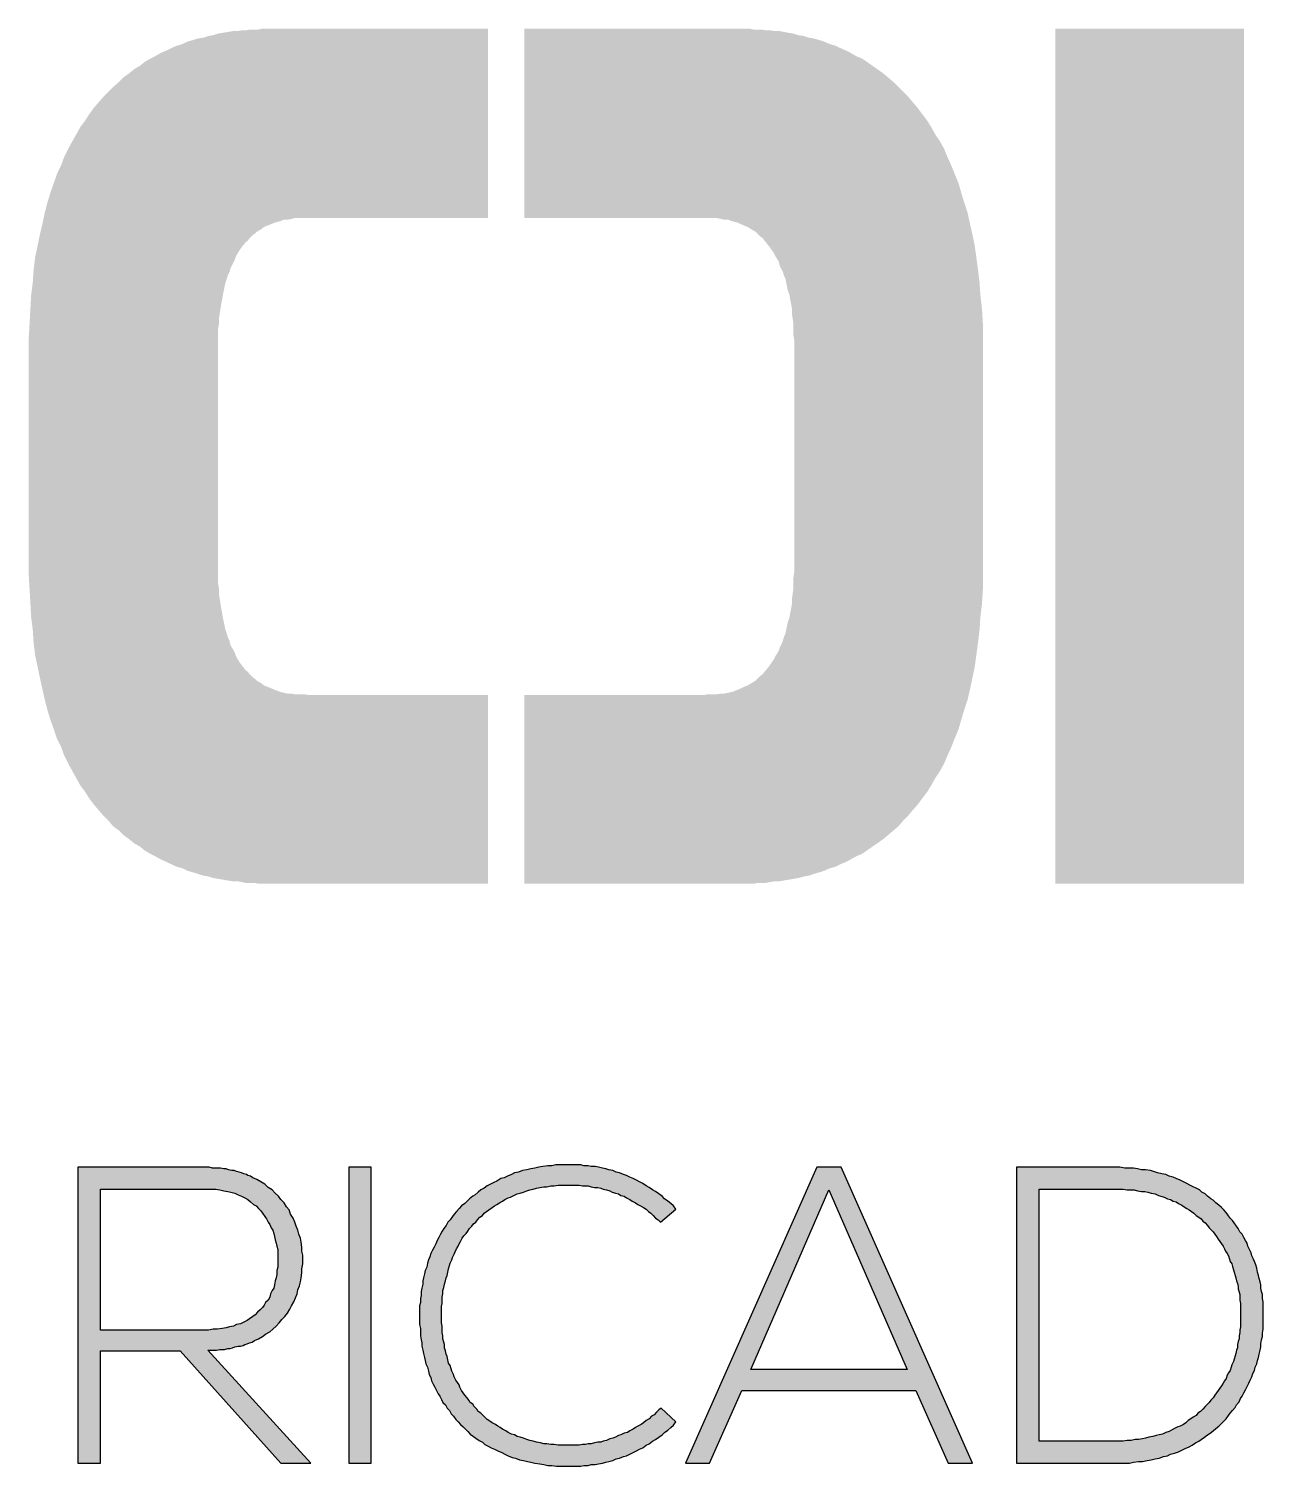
# Model space of a CAD drawing. Header units: centimetres. Extents: x 0 to 6700, y 10 to 1495.
# Drawn here: x 3709.2 to 3761.4, y 201.3 to 262.1 of the extents above; entities that cross this region are included whole.
import ezdxf
from ezdxf.enums import TextEntityAlignment as Align

# ---------------------------------------------------------------- set-up
doc = ezdxf.new("R2010")
doc.units = ezdxf.units.CM
doc.header["$LTSCALE"] = 50
doc.header["$MEASUREMENT"] = 0
doc.layers.add('FORMATO-PRECON', color=2, linetype='Continuous')
doc.styles.add('PRECON-ROMANS', font='romans.shx')

# ---------------------------------------------------------------- blocks, each defined once
blk = doc.blocks.new('CARIMBO')
at = {"linetype": 'Continuous', "true_color": 0x9c0000}
for points in [[(-1281.67, 377.27), (-1281.67, 378.5), (-1281.6, 379.73), (-1281.53, 380.95), (-1281.47, 382.11), (-1281.33, 383.2), (-1281.26, 384.3), (-1281.13, 385.32), (-1280.92, 386.34), (-1280.72, 387.3), (-1280.51, 388.18), (-1280.31, 389.14), (-1280.1, 389.95), (-1279.83, 390.84), (-1279.56, 391.59), (-1279.28, 392.41), (-1278.94, 393.09), (-1278.67, 393.84), (-1278.33, 394.52), (-1277.99, 395.14), (-1277.65, 395.75), (-1277.31, 396.36), (-1276.9, 396.91), (-1276.56, 397.45), (-1276.15, 398), (-1275.74, 398.48), (-1275.33, 398.95), (-1274.92, 399.36), (-1274.51, 399.77), (-1274.03, 400.18), (-1273.63, 400.59), (-1273.15, 400.93), (-1272.74, 401.27), (-1272.26, 401.55), (-1271.85, 401.89), (-1271.37, 402.16), (-1270.97, 402.36), (-1270.49, 402.64), (-1270.01, 402.84), (-1269.6, 403.05), (-1269.13, 403.25), (-1268.65, 403.39), (-1268.24, 403.59), (-1267.76, 403.73), (-1267.35, 403.86), (-1266.88, 403.93), (-1266.47, 404.07), (-1266.06, 404.14), (-1265.65, 404.27), (-1265.24, 404.34), (-1264.83, 404.41), (-1264.42, 404.48), (-1264.01, 404.48), (-1263.67, 404.55), (-1263.33, 404.55), (-1262.92, 404.61), (-1262.58, 404.61), (-1262.24, 404.61), (-1261.97, 404.68), (-1261.63, 404.68), (-1261.35, 404.68), (-1261.08, 404.68), (-1260.81, 404.68), (-1260.6, 404.68), (-1260.33, 404.68), (-1242.81, 404.68), (-1242.81, 388.66), (-1257.74, 388.66), (-1258.01, 388.66), (-1258.28, 388.66), (-1258.56, 388.66), (-1258.83, 388.66), (-1259.17, 388.66), (-1259.44, 388.59), (-1259.78, 388.52), (-1260.12, 388.52), (-1260.4, 388.39), (-1260.74, 388.32), (-1261.08, 388.18), (-1261.42, 388.05), (-1261.76, 387.91), (-1262.03, 387.7), (-1262.38, 387.5), (-1262.51, 387.36), (-1262.72, 387.23), (-1262.85, 387.09), (-1262.99, 386.95), (-1263.13, 386.75), (-1263.33, 386.61), (-1263.47, 386.41), (-1263.6, 386.27), (-1263.74, 386.07), (-1263.88, 385.86), (-1264.01, 385.66), (-1264.15, 385.39), (-1264.22, 385.18), (-1264.35, 384.91), (-1264.49, 384.64), (-1264.62, 384.36), (-1264.69, 384.09), (-1264.83, 383.82), (-1264.9, 383.55), (-1265.03, 383.2), (-1265.1, 382.86), (-1265.17, 382.52), (-1265.24, 382.18), (-1265.31, 381.77), (-1265.38, 381.43), (-1265.44, 381.02), (-1265.51, 380.61), (-1265.58, 380.14), (-1265.58, 379.73), (-1265.65, 379.25), (-1265.65, 378.77), (-1265.65, 378.3), (-1265.65, 377.82), (-1265.65, 377.27), (-1265.65, 359.75), (-1265.65, 359.2), (-1265.65, 358.73), (-1265.65, 358.25), (-1265.65, 357.77), (-1265.58, 357.3), (-1265.58, 356.89), (-1265.51, 356.41), (-1265.44, 356), (-1265.38, 355.59), (-1265.31, 355.25), (-1265.24, 354.84), (-1265.17, 354.5), (-1265.1, 354.16), (-1265.03, 353.82), (-1264.9, 353.48), (-1264.83, 353.2), (-1264.69, 352.93), (-1264.62, 352.59), (-1264.49, 352.32), (-1264.35, 352.11), (-1264.22, 351.84), (-1264.15, 351.64), (-1264.01, 351.36), (-1263.88, 351.16), (-1263.74, 350.95), (-1263.6, 350.75), (-1263.47, 350.61), (-1263.33, 350.41), (-1263.13, 350.27), (-1262.99, 350.07), (-1262.85, 349.93), (-1262.72, 349.8), (-1262.51, 349.66), (-1262.38, 349.52), (-1262.03, 349.32), (-1261.76, 349.11), (-1261.42, 348.98), (-1261.08, 348.84), (-1260.74, 348.7), (-1260.4, 348.57), (-1260.12, 348.5), (-1259.78, 348.43), (-1259.44, 348.43), (-1259.17, 348.36), (-1258.83, 348.36), (-1258.56, 348.36), (-1258.28, 348.36), (-1258.01, 348.3), (-1257.74, 348.3), (-1242.81, 348.3), (-1242.81, 332.34), (-1260.33, 332.34), (-1260.6, 332.34), (-1260.81, 332.34), (-1261.08, 332.34), (-1261.35, 332.34), (-1261.63, 332.34), (-1261.97, 332.34), (-1262.24, 332.34), (-1262.58, 332.41), (-1262.92, 332.41), (-1263.33, 332.41), (-1263.67, 332.48), (-1264.01, 332.55), (-1264.42, 332.55), (-1264.83, 332.61), (-1265.24, 332.68), (-1265.65, 332.75), (-1266.06, 332.82), (-1266.47, 332.95), (-1266.88, 333.02), (-1267.35, 333.16), (-1267.76, 333.3), (-1268.24, 333.43), (-1268.65, 333.64), (-1269.13, 333.77), (-1269.6, 333.98), (-1270.01, 334.18), (-1270.49, 334.39), (-1270.97, 334.66), (-1271.37, 334.86), (-1271.85, 335.14), (-1272.26, 335.48), (-1272.74, 335.75), (-1273.15, 336.09), (-1273.63, 336.43), (-1274.03, 336.84), (-1274.51, 337.18), (-1274.92, 337.66), (-1275.33, 338.07), (-1275.74, 338.55), (-1276.15, 339.02), (-1276.56, 339.57), (-1276.9, 340.11), (-1277.31, 340.66), (-1277.65, 341.27), (-1277.99, 341.89), (-1278.33, 342.5), (-1278.67, 343.18), (-1278.94, 343.93), (-1279.28, 344.61), (-1279.56, 345.43), (-1279.83, 346.18), (-1280.1, 347.07), (-1280.31, 347.89), (-1280.51, 348.77), (-1280.72, 349.73), (-1280.92, 350.68), (-1281.13, 351.7), (-1281.26, 352.73), (-1281.33, 353.82), (-1281.47, 354.91), (-1281.53, 356.07), (-1281.6, 357.23), (-1281.67, 358.45), (-1281.67, 359.75)], [(-1200.94, 377.27), (-1200.94, 378.5), (-1200.94, 379.73), (-1201.01, 380.95), (-1201.15, 382.11), (-1201.22, 383.2), (-1201.35, 384.3), (-1201.49, 385.32), (-1201.63, 386.34), (-1201.83, 387.3), (-1202.03, 388.18), (-1202.24, 389.14), (-1202.51, 389.95), (-1202.78, 390.84), (-1202.99, 391.59), (-1203.33, 392.41), (-1203.6, 393.09), (-1203.94, 393.84), (-1204.22, 394.52), (-1204.56, 395.14), (-1204.97, 395.75), (-1205.31, 396.36), (-1205.65, 396.91), (-1206.06, 397.45), (-1206.47, 398), (-1206.88, 398.48), (-1207.28, 398.95), (-1207.69, 399.36), (-1208.1, 399.77), (-1208.51, 400.18), (-1208.99, 400.59), (-1209.4, 400.93), (-1209.88, 401.27), (-1210.28, 401.55), (-1210.76, 401.89), (-1211.17, 402.16), (-1211.65, 402.36), (-1212.13, 402.64), (-1212.53, 402.84), (-1213.01, 403.05), (-1213.42, 403.25), (-1213.9, 403.39), (-1214.37, 403.59), (-1214.78, 403.73), (-1215.26, 403.86), (-1215.67, 403.93), (-1216.08, 404.07), (-1216.56, 404.14), (-1216.97, 404.27), (-1217.38, 404.34), (-1217.78, 404.41), (-1218.13, 404.48), (-1218.53, 404.48), (-1218.94, 404.55), (-1219.28, 404.55), (-1219.62, 404.61), (-1219.97, 404.61), (-1220.31, 404.61), (-1220.65, 404.68), (-1220.92, 404.68), (-1221.19, 404.68), (-1221.47, 404.68), (-1221.74, 404.68), (-1222.01, 404.68), (-1222.22, 404.68), (-1239.74, 404.68), (-1239.74, 388.66), (-1224.81, 388.66), (-1224.53, 388.66), (-1224.26, 388.66), (-1223.99, 388.66), (-1223.72, 388.66), (-1223.44, 388.66), (-1223.1, 388.59), (-1222.83, 388.52), (-1222.49, 388.52), (-1222.15, 388.39), (-1221.81, 388.32), (-1221.47, 388.18), (-1221.19, 388.05), (-1220.85, 387.91), (-1220.51, 387.7), (-1220.17, 387.5), (-1220.03, 387.36), (-1219.9, 387.23), (-1219.76, 387.09), (-1219.56, 386.95), (-1219.42, 386.75), (-1219.28, 386.61), (-1219.15, 386.41), (-1219.01, 386.27), (-1218.88, 386.07), (-1218.74, 385.86), (-1218.6, 385.66), (-1218.47, 385.39), (-1218.33, 385.18), (-1218.19, 384.91), (-1218.13, 384.64), (-1217.99, 384.36), (-1217.85, 384.09), (-1217.78, 383.82), (-1217.65, 383.55), (-1217.58, 383.2), (-1217.51, 382.86), (-1217.44, 382.52), (-1217.31, 382.18), (-1217.24, 381.77), (-1217.17, 381.43), (-1217.1, 381.02), (-1217.1, 380.61), (-1217.03, 380.14), (-1216.97, 379.73), (-1216.97, 379.25), (-1216.97, 378.77), (-1216.9, 378.3), (-1216.9, 377.82), (-1216.9, 377.27), (-1216.9, 359.75), (-1216.9, 359.2), (-1216.9, 358.73), (-1216.97, 358.25), (-1216.97, 357.77), (-1216.97, 357.3), (-1217.03, 356.89), (-1217.1, 356.41), (-1217.1, 356), (-1217.17, 355.59), (-1217.24, 355.25), (-1217.31, 354.84), (-1217.44, 354.5), (-1217.51, 354.16), (-1217.58, 353.82), (-1217.65, 353.48), (-1217.78, 353.2), (-1217.85, 352.93), (-1217.99, 352.59), (-1218.13, 352.32), (-1218.19, 352.11), (-1218.33, 351.84), (-1218.47, 351.64), (-1218.6, 351.36), (-1218.74, 351.16), (-1218.88, 350.95), (-1219.01, 350.75), (-1219.15, 350.61), (-1219.28, 350.41), (-1219.42, 350.27), (-1219.56, 350.07), (-1219.76, 349.93), (-1219.9, 349.8), (-1220.03, 349.66), (-1220.17, 349.52), (-1220.51, 349.32), (-1220.85, 349.11), (-1221.19, 348.98), (-1221.47, 348.84), (-1221.81, 348.7), (-1222.15, 348.57), (-1222.49, 348.5), (-1222.83, 348.43), (-1223.1, 348.43), (-1223.44, 348.36), (-1223.72, 348.36), (-1223.99, 348.36), (-1224.26, 348.36), (-1224.53, 348.3), (-1224.81, 348.3), (-1239.74, 348.3), (-1239.74, 332.34), (-1222.22, 332.34), (-1222.01, 332.34), (-1221.74, 332.34), (-1221.47, 332.34), (-1221.19, 332.34), (-1220.92, 332.34), (-1220.65, 332.34), (-1220.31, 332.34), (-1219.97, 332.41), (-1219.62, 332.41), (-1219.28, 332.41), (-1218.94, 332.48), (-1218.53, 332.55), (-1218.13, 332.55), (-1217.78, 332.61), (-1217.38, 332.68), (-1216.97, 332.75), (-1216.56, 332.82), (-1216.08, 332.95), (-1215.67, 333.02), (-1215.26, 333.16), (-1214.78, 333.3), (-1214.37, 333.43), (-1213.9, 333.64), (-1213.42, 333.77), (-1213.01, 333.98), (-1212.53, 334.18), (-1212.13, 334.39), (-1211.65, 334.66), (-1211.17, 334.86), (-1210.76, 335.14), (-1210.28, 335.48), (-1209.88, 335.75), (-1209.4, 336.09), (-1208.99, 336.43), (-1208.51, 336.84), (-1208.1, 337.18), (-1207.69, 337.66), (-1207.28, 338.07), (-1206.88, 338.55), (-1206.47, 339.02), (-1206.06, 339.57), (-1205.65, 340.11), (-1205.31, 340.66), (-1204.97, 341.27), (-1204.56, 341.89), (-1204.22, 342.5), (-1203.94, 343.18), (-1203.6, 343.93), (-1203.33, 344.61), (-1202.99, 345.43), (-1202.78, 346.18), (-1202.51, 347.07), (-1202.24, 347.89), (-1202.03, 348.77), (-1201.83, 349.73), (-1201.63, 350.68), (-1201.49, 351.7), (-1201.35, 352.73), (-1201.22, 353.82), (-1201.15, 354.91), (-1201.01, 356.07), (-1200.94, 357.23), (-1200.94, 358.45), (-1200.94, 359.75)], [(-1194.81, 332.34), (-1178.85, 332.34), (-1178.85, 404.68), (-1194.81, 404.68)]]:
    blk.add_hatch(color=14, dxfattribs=at).paths.add_polyline_path(points)
at = {"linetype": 'Continuous', "true_color": 0x575854}
h = blk.add_hatch(color=251, dxfattribs=at)
h.paths.add_polyline_path([(-1261.9, 294.02), (-1261.63, 294.23), (-1261.28, 294.43), (-1261.01, 294.64), (-1260.74, 294.91), (-1260.47, 295.18), (-1260.26, 295.45), (-1259.99, 295.73), (-1259.78, 296), (-1259.58, 296.34), (-1259.44, 296.61), (-1259.24, 296.95), (-1259.1, 297.3), (-1258.97, 297.64), (-1258.9, 297.98), (-1258.76, 298.32), (-1258.69, 298.66), (-1258.63, 299), (-1258.56, 299.41), (-1258.56, 299.75), (-1258.49, 300.16), (-1258.49, 300.5), (-1258.49, 300.91), (-1258.56, 301.25), (-1258.56, 301.59), (-1258.63, 302), (-1258.69, 302.34), (-1258.83, 302.68), (-1258.9, 303.02), (-1259.03, 303.36), (-1259.17, 303.7), (-1259.31, 304.05), (-1259.51, 304.39), (-1259.65, 304.73), (-1259.85, 305), (-1260.06, 305.34), (-1260.33, 305.61), (-1260.53, 305.89), (-1260.81, 306.16), (-1261.08, 306.43), (-1261.42, 306.64), (-1261.69, 306.91), (-1262.03, 307.11), (-1262.38, 307.32), (-1262.72, 307.45), (-1262.92, 307.59), (-1263.13, 307.66), (-1263.26, 307.73), (-1263.47, 307.8), (-1263.67, 307.86), (-1263.88, 307.93), (-1264.28, 308.07), (-1264.49, 308.07), (-1264.76, 308.14), (-1264.97, 308.2), (-1265.17, 308.2), (-1265.44, 308.27), (-1265.65, 308.27), (-1265.92, 308.27), (-1266.13, 308.27), (-1266.4, 308.34), (-1266.6, 308.34), (-1266.94, 308.34), (-1267.28, 308.34), (-1267.63, 308.34), (-1267.97, 308.34), (-1268.31, 308.34), (-1268.65, 308.34), (-1268.99, 308.34), (-1269.33, 308.34), (-1269.67, 308.34), (-1270.01, 308.34), (-1270.35, 308.34), (-1270.69, 308.34), (-1271.03, 308.34), (-1271.37, 308.34), (-1271.72, 308.34), (-1272.06, 308.34), (-1272.4, 308.34), (-1272.74, 308.34), (-1273.08, 308.34), (-1273.42, 308.34), (-1273.76, 308.34), (-1274.1, 308.34), (-1274.44, 308.34), (-1274.78, 308.34), (-1275.13, 308.34), (-1275.47, 308.34), (-1275.81, 308.34), (-1276.15, 308.34), (-1276.49, 308.34), (-1276.83, 308.34), (-1277.17, 308.34), (-1277.51, 308.34), (-1277.51, 283.32), (-1275.6, 283.32), (-1275.6, 292.8), (-1268.85, 292.8), (-1260.33, 283.32), (-1257.81, 283.32), (-1266.53, 292.86), (-1266.26, 292.86), (-1265.78, 292.86), (-1265.51, 292.93), (-1265.1, 292.93), (-1264.83, 293), (-1264.62, 293), (-1264.42, 293.07), (-1264.01, 293.2), (-1263.74, 293.2), (-1263.53, 293.27), (-1263.4, 293.34), (-1263.19, 293.41), (-1262.78, 293.55), (-1262.58, 293.68), (-1262.24, 293.82)])
h.paths.add_polyline_path([(-1275.6, 294.57), (-1275.6, 306.5), (-1266.6, 306.5), (-1266.26, 306.5), (-1265.85, 306.5), (-1265.51, 306.43), (-1265.17, 306.36), (-1264.83, 306.3), (-1264.56, 306.23), (-1264.22, 306.16), (-1263.94, 306.02), (-1263.67, 305.89), (-1263.4, 305.75), (-1263.13, 305.61), (-1262.92, 305.41), (-1262.65, 305.2), (-1262.44, 305.07), (-1262.24, 304.86), (-1262.03, 304.66), (-1261.9, 304.45), (-1261.69, 304.18), (-1261.56, 303.98), (-1261.42, 303.7), (-1261.28, 303.5), (-1261.15, 303.23), (-1261.01, 303.02), (-1260.94, 302.75), (-1260.88, 302.48), (-1260.81, 302.2), (-1260.74, 301.93), (-1260.67, 301.66), (-1260.6, 301.39), (-1260.6, 301.11), (-1260.6, 300.84), (-1260.6, 300.57), (-1260.6, 300.23), (-1260.6, 299.89), (-1260.67, 299.61), (-1260.67, 299.27), (-1260.74, 299), (-1260.81, 298.73), (-1260.88, 298.39), (-1260.94, 298.11), (-1261.08, 297.91), (-1261.22, 297.64), (-1261.28, 297.36), (-1261.42, 297.09), (-1261.63, 296.89), (-1261.76, 296.68), (-1261.9, 296.48), (-1262.1, 296.27), (-1262.31, 296.07), (-1262.51, 295.86), (-1262.72, 295.73), (-1262.99, 295.52), (-1263.19, 295.39), (-1263.47, 295.25), (-1263.74, 295.11), (-1264.08, 295.05), (-1264.35, 294.91), (-1264.69, 294.84), (-1264.97, 294.77), (-1265.31, 294.7), (-1265.72, 294.64), (-1266.06, 294.64), (-1266.47, 294.57), (-1266.6, 294.57), (-1266.81, 294.57)], flags=16)
for points in [[(-1252.69, 308.34), (-1254.6, 308.34), (-1254.6, 283.32), (-1252.69, 283.32)], [(-1246.63, 297.91), (-1246.56, 298.18), (-1246.49, 298.45), (-1246.42, 298.73), (-1246.35, 299), (-1246.28, 299.2), (-1246.22, 299.48), (-1246.15, 299.75), (-1246.05, 300.16), (-1245.88, 300.5), (-1245.81, 300.7), (-1245.67, 300.98), (-1245.6, 301.18), (-1245.47, 301.45), (-1245.33, 301.66), (-1245.26, 301.86), (-1245.13, 302.07), (-1244.92, 302.48), (-1244.65, 302.75), (-1244.51, 302.95), (-1244.38, 303.16), (-1244.17, 303.36), (-1244.03, 303.57), (-1243.83, 303.7), (-1243.69, 303.91), (-1243.49, 304.11), (-1243.28, 304.25), (-1243.15, 304.45), (-1242.94, 304.59), (-1242.74, 304.73), (-1242.47, 304.93), (-1242.26, 305.07), (-1242.06, 305.2), (-1241.85, 305.34), (-1241.58, 305.48), (-1241.38, 305.61), (-1241.1, 305.75), (-1240.9, 305.82), (-1240.63, 305.95), (-1240.35, 306.09), (-1240.08, 306.16), (-1239.81, 306.23), (-1239.53, 306.36), (-1239.26, 306.43), (-1238.99, 306.5), (-1238.72, 306.57), (-1238.44, 306.64), (-1238.1, 306.7), (-1237.83, 306.7), (-1237.49, 306.77), (-1237.22, 306.77), (-1236.87, 306.84), (-1236.53, 306.84), (-1236.19, 306.84), (-1235.92, 306.84), (-1235.65, 306.84), (-1235.38, 306.84), (-1235.1, 306.84), (-1234.83, 306.77), (-1234.56, 306.77), (-1234.35, 306.77), (-1234.08, 306.7), (-1233.81, 306.64), (-1233.53, 306.64), (-1233.26, 306.57), (-1233.06, 306.5), (-1232.78, 306.43), (-1232.51, 306.36), (-1232.31, 306.23), (-1232.03, 306.16), (-1231.76, 306.09), (-1231.56, 305.95), (-1231.28, 305.89), (-1231.08, 305.75), (-1230.81, 305.61), (-1230.6, 305.48), (-1230.33, 305.34), (-1230.13, 305.2), (-1229.92, 305.07), (-1229.51, 304.86), (-1229.24, 304.59), (-1229.03, 304.45), (-1228.83, 304.25), (-1228.63, 304.05), (-1228.42, 303.91), (-1228.22, 303.7), (-1226.92, 304.8), (-1227.13, 305.07), (-1227.33, 305.27), (-1227.6, 305.48), (-1227.88, 305.68), (-1228.08, 305.89), (-1228.35, 306.09), (-1228.63, 306.3), (-1228.9, 306.43), (-1229.17, 306.64), (-1229.44, 306.77), (-1229.72, 306.98), (-1229.99, 307.11), (-1230.26, 307.25), (-1230.53, 307.39), (-1230.81, 307.52), (-1231.08, 307.66), (-1231.35, 307.73), (-1231.69, 307.86), (-1231.97, 307.93), (-1232.24, 308.07), (-1232.58, 308.14), (-1232.85, 308.2), (-1233.13, 308.27), (-1233.47, 308.34), (-1233.74, 308.41), (-1234.08, 308.41), (-1234.35, 308.48), (-1234.69, 308.48), (-1234.97, 308.55), (-1235.31, 308.55), (-1235.58, 308.55), (-1235.92, 308.55), (-1236.26, 308.55), (-1236.67, 308.55), (-1237.08, 308.55), (-1237.42, 308.48), (-1237.76, 308.48), (-1238.17, 308.41), (-1238.51, 308.34), (-1238.85, 308.27), (-1239.19, 308.2), (-1239.53, 308.14), (-1239.88, 308.07), (-1240.22, 307.93), (-1240.56, 307.86), (-1240.83, 307.73), (-1241.17, 307.59), (-1241.44, 307.45), (-1241.72, 307.39), (-1242.06, 307.18), (-1242.33, 307.05), (-1242.6, 306.91), (-1242.88, 306.77), (-1243.15, 306.57), (-1243.42, 306.43), (-1243.63, 306.23), (-1243.9, 306.02), (-1244.1, 305.89), (-1244.38, 305.68), (-1244.58, 305.48), (-1244.78, 305.27), (-1245.06, 305.07), (-1245.26, 304.86), (-1245.47, 304.59), (-1245.67, 304.39), (-1245.81, 304.18), (-1246.01, 303.91), (-1246.22, 303.7), (-1246.35, 303.43), (-1246.56, 303.16), (-1246.69, 302.95), (-1246.83, 302.68), (-1246.97, 302.41), (-1247.1, 302.14), (-1247.24, 301.86), (-1247.38, 301.59), (-1247.51, 301.32), (-1247.65, 301.05), (-1247.72, 300.77), (-1247.85, 300.5), (-1247.92, 300.23), (-1247.99, 299.89), (-1248.12, 299.61), (-1248.19, 299.34), (-1248.26, 299), (-1248.33, 298.73), (-1248.33, 298.45), (-1248.4, 298.11), (-1248.47, 297.84), (-1248.47, 297.5), (-1248.53, 297.23), (-1248.53, 296.89), (-1248.6, 296.61), (-1248.6, 296.27), (-1248.6, 295.93), (-1248.6, 295.66), (-1248.6, 295.32), (-1248.6, 295.05), (-1248.53, 294.7), (-1248.53, 294.43), (-1248.53, 294.09), (-1248.47, 293.75), (-1248.4, 293.48), (-1248.4, 293.2), (-1248.33, 292.86), (-1248.26, 292.59), (-1248.19, 292.25), (-1248.12, 291.98), (-1248.06, 291.7), (-1247.92, 291.43), (-1247.85, 291.09), (-1247.78, 290.82), (-1247.65, 290.55), (-1247.58, 290.27), (-1247.44, 290), (-1247.31, 289.73), (-1247.17, 289.45), (-1247.03, 289.18), (-1246.9, 288.98), (-1246.76, 288.7), (-1246.63, 288.43), (-1246.42, 288.23), (-1246.28, 287.95), (-1246.08, 287.75), (-1245.94, 287.48), (-1245.74, 287.27), (-1245.53, 287), (-1245.33, 286.8), (-1245.13, 286.59), (-1244.92, 286.39), (-1244.72, 286.18), (-1244.51, 285.98), (-1244.31, 285.77), (-1244.03, 285.57), (-1243.83, 285.43), (-1243.56, 285.23), (-1243.28, 285.09), (-1243.08, 284.89), (-1242.81, 284.75), (-1242.53, 284.61), (-1242.26, 284.48), (-1241.99, 284.34), (-1241.65, 284.2), (-1241.38, 284.07), (-1241.1, 283.93), (-1240.76, 283.8), (-1240.49, 283.73), (-1240.15, 283.59), (-1239.81, 283.52), (-1239.47, 283.45), (-1239.19, 283.39), (-1238.85, 283.32), (-1238.44, 283.25), (-1238.1, 283.18), (-1237.76, 283.11), (-1237.42, 283.11), (-1237.01, 283.05), (-1236.67, 283.05), (-1236.26, 283.05), (-1235.92, 283.05), (-1235.58, 283.05), (-1235.31, 283.05), (-1234.97, 283.05), (-1234.69, 283.11), (-1234.35, 283.11), (-1234.08, 283.18), (-1233.74, 283.18), (-1233.47, 283.25), (-1233.13, 283.32), (-1232.85, 283.39), (-1232.58, 283.45), (-1232.24, 283.52), (-1231.97, 283.66), (-1231.69, 283.73), (-1231.35, 283.86), (-1231.08, 283.93), (-1230.81, 284.07), (-1230.53, 284.2), (-1230.26, 284.34), (-1229.99, 284.48), (-1229.72, 284.61), (-1229.44, 284.82), (-1229.17, 284.95), (-1228.9, 285.16), (-1228.63, 285.3), (-1228.35, 285.5), (-1228.08, 285.7), (-1227.88, 285.91), (-1227.6, 286.11), (-1227.33, 286.32), (-1227.13, 286.52), (-1226.92, 286.8), (-1228.15, 287.95), (-1228.35, 287.82), (-1228.56, 287.61), (-1228.76, 287.41), (-1228.97, 287.27), (-1229.17, 287.07), (-1229.44, 286.93), (-1229.65, 286.73), (-1229.85, 286.59), (-1230.13, 286.45), (-1230.33, 286.32), (-1230.53, 286.18), (-1230.81, 286.05), (-1231.01, 285.91), (-1231.28, 285.84), (-1231.56, 285.7), (-1231.76, 285.64), (-1232.03, 285.5), (-1232.24, 285.43), (-1232.51, 285.36), (-1232.78, 285.23), (-1233.06, 285.16), (-1233.26, 285.09), (-1233.53, 285.09), (-1233.81, 285.02), (-1234.08, 284.95), (-1234.35, 284.95), (-1234.56, 284.89), (-1234.83, 284.89), (-1235.1, 284.82), (-1235.38, 284.82), (-1235.65, 284.82), (-1235.92, 284.82), (-1236.19, 284.82), (-1236.53, 284.82), (-1236.87, 284.82), (-1237.22, 284.89), (-1237.49, 284.89), (-1237.83, 284.95), (-1238.1, 284.95), (-1238.38, 285.02), (-1238.72, 285.09), (-1238.99, 285.16), (-1239.26, 285.23), (-1239.53, 285.3), (-1239.81, 285.43), (-1240.08, 285.5), (-1240.35, 285.57), (-1240.56, 285.7), (-1240.83, 285.77), (-1241.1, 285.91), (-1241.31, 286.05), (-1241.58, 286.18), (-1241.78, 286.32), (-1241.99, 286.45), (-1242.19, 286.59), (-1242.47, 286.73), (-1242.67, 286.86), (-1242.88, 287), (-1243.08, 287.2), (-1243.22, 287.34), (-1243.42, 287.55), (-1243.63, 287.68), (-1243.76, 287.89), (-1243.97, 288.09), (-1244.1, 288.3), (-1244.31, 288.43), (-1244.44, 288.64), (-1244.58, 288.84), (-1244.78, 289.05), (-1244.92, 289.25), (-1245.06, 289.45), (-1245.19, 289.73), (-1245.26, 289.93), (-1245.4, 290.14), (-1245.53, 290.34), (-1245.67, 290.61), (-1245.74, 290.82), (-1245.88, 291.09), (-1245.94, 291.3), (-1246.01, 291.57), (-1246.15, 291.77), (-1246.22, 292.05), (-1246.28, 292.32), (-1246.35, 292.52), (-1246.42, 292.8), (-1246.49, 293.07), (-1246.49, 293.34), (-1246.63, 293.75), (-1246.63, 294.09), (-1246.69, 294.36), (-1246.69, 294.64), (-1246.69, 294.91), (-1246.76, 295.18), (-1246.76, 295.45), (-1246.76, 295.73), (-1246.76, 296), (-1246.76, 296.27), (-1246.76, 296.55), (-1246.69, 296.82), (-1246.69, 297.09), (-1246.69, 297.36), (-1246.63, 297.64)]]:
    blk.add_hatch(color=251, dxfattribs=at).paths.add_polyline_path(points)
h = blk.add_hatch(color=251, dxfattribs=at)
h.paths.add_polyline_path([(-1212.94, 308.34), (-1214.99, 308.34), (-1226.1, 283.32), (-1224.06, 283.32), (-1221.33, 289.45), (-1206.6, 289.45), (-1203.87, 283.32), (-1201.83, 283.32)])
h.paths.add_polyline_path([(-1220.58, 291.23), (-1213.97, 306.43), (-1207.35, 291.23)], flags=16)
h = blk.add_hatch(color=251, dxfattribs=at)
h.paths.add_polyline_path([(-1177.56, 292.52), (-1177.49, 292.86), (-1177.42, 293.14), (-1177.42, 293.41), (-1177.35, 293.75), (-1177.28, 294.02), (-1177.28, 294.3), (-1177.22, 294.64), (-1177.22, 294.91), (-1177.22, 295.18), (-1177.22, 295.52), (-1177.22, 295.8), (-1177.22, 296.07), (-1177.22, 296.41), (-1177.22, 296.68), (-1177.22, 296.95), (-1177.28, 297.23), (-1177.28, 297.57), (-1177.35, 297.84), (-1177.42, 298.11), (-1177.42, 298.39), (-1177.49, 298.66), (-1177.56, 298.93), (-1177.63, 299.2), (-1177.69, 299.48), (-1177.76, 299.82), (-1177.83, 300.09), (-1177.97, 300.36), (-1178.03, 300.57), (-1178.17, 300.84), (-1178.24, 301.11), (-1178.38, 301.39), (-1178.51, 301.66), (-1178.58, 301.93), (-1178.72, 302.14), (-1178.85, 302.41), (-1178.99, 302.68), (-1179.19, 302.89), (-1179.33, 303.16), (-1179.47, 303.36), (-1179.67, 303.64), (-1179.81, 303.84), (-1180.01, 304.05), (-1180.22, 304.32), (-1180.35, 304.52), (-1180.56, 304.73), (-1180.76, 304.93), (-1180.97, 305.14), (-1181.24, 305.34), (-1181.44, 305.55), (-1181.65, 305.68), (-1181.92, 305.89), (-1182.13, 306.09), (-1182.4, 306.23), (-1182.6, 306.43), (-1182.88, 306.57), (-1183.15, 306.7), (-1183.42, 306.84), (-1183.69, 306.98), (-1183.97, 307.11), (-1184.24, 307.25), (-1184.58, 307.39), (-1184.85, 307.52), (-1185.19, 307.59), (-1185.47, 307.73), (-1185.81, 307.8), (-1186.15, 307.86), (-1186.49, 308), (-1186.76, 308.07), (-1187.17, 308.14), (-1187.51, 308.14), (-1187.85, 308.2), (-1188.19, 308.27), (-1188.6, 308.27), (-1188.94, 308.27), (-1189.35, 308.34), (-1189.76, 308.34), (-1189.97, 308.34), (-1190.24, 308.34), (-1190.51, 308.34), (-1190.78, 308.34), (-1191.06, 308.34), (-1191.33, 308.34), (-1191.53, 308.34), (-1191.81, 308.34), (-1192.08, 308.34), (-1192.35, 308.34), (-1192.62, 308.34), (-1192.9, 308.34), (-1193.1, 308.34), (-1193.38, 308.34), (-1193.65, 308.34), (-1193.92, 308.34), (-1194.19, 308.34), (-1194.47, 308.34), (-1194.67, 308.34), (-1194.94, 308.34), (-1195.22, 308.34), (-1195.49, 308.34), (-1195.76, 308.34), (-1196.03, 308.34), (-1196.24, 308.34), (-1196.51, 308.34), (-1196.78, 308.34), (-1197.06, 308.34), (-1197.33, 308.34), (-1197.6, 308.34), (-1197.81, 308.34), (-1198.08, 308.34), (-1198.08, 283.32), (-1197.81, 283.32), (-1197.6, 283.32), (-1197.33, 283.32), (-1197.06, 283.32), (-1196.78, 283.32), (-1196.51, 283.32), (-1196.24, 283.32), (-1196.03, 283.32), (-1195.76, 283.32), (-1195.49, 283.32), (-1195.22, 283.32), (-1194.94, 283.32), (-1194.67, 283.32), (-1194.47, 283.32), (-1194.19, 283.32), (-1193.92, 283.32), (-1193.65, 283.32), (-1193.38, 283.32), (-1193.1, 283.32), (-1192.9, 283.32), (-1192.62, 283.32), (-1192.35, 283.32), (-1192.08, 283.32), (-1191.81, 283.32), (-1191.53, 283.32), (-1191.33, 283.32), (-1191.06, 283.32), (-1190.78, 283.32), (-1190.51, 283.32), (-1190.24, 283.32), (-1189.97, 283.32), (-1189.76, 283.32), (-1189.35, 283.32), (-1188.94, 283.32), (-1188.53, 283.32), (-1188.19, 283.39), (-1187.78, 283.45), (-1187.44, 283.45), (-1187.03, 283.52), (-1186.69, 283.59), (-1186.35, 283.66), (-1186.01, 283.73), (-1185.67, 283.86), (-1185.33, 283.93), (-1185.06, 284.07), (-1184.72, 284.14), (-1184.38, 284.27), (-1184.1, 284.41), (-1183.83, 284.55), (-1183.49, 284.68), (-1183.22, 284.82), (-1182.94, 285.02), (-1182.67, 285.16), (-1182.47, 285.3), (-1182.19, 285.5), (-1181.92, 285.7), (-1181.72, 285.84), (-1181.44, 286.05), (-1181.24, 286.25), (-1180.97, 286.45), (-1180.76, 286.66), (-1180.56, 286.86), (-1180.35, 287.07), (-1180.15, 287.34), (-1180.01, 287.55), (-1179.81, 287.75), (-1179.6, 288.02), (-1179.47, 288.23), (-1179.26, 288.5), (-1179.13, 288.77), (-1178.99, 288.98), (-1178.85, 289.25), (-1178.72, 289.52), (-1178.58, 289.8), (-1178.44, 290.07), (-1178.31, 290.34), (-1178.17, 290.61), (-1178.1, 290.89), (-1177.97, 291.16), (-1177.9, 291.43), (-1177.76, 291.7), (-1177.69, 291.98), (-1177.63, 292.25)])
h.paths.add_polyline_path([(-1196.17, 306.5), (-1189.76, 306.5), (-1189.42, 306.5), (-1189.08, 306.5), (-1188.74, 306.43), (-1188.47, 306.43), (-1188.13, 306.43), (-1187.85, 306.36), (-1187.51, 306.3), (-1187.24, 306.3), (-1186.97, 306.23), (-1186.69, 306.16), (-1186.35, 306.09), (-1186.08, 305.95), (-1185.87, 305.89), (-1185.6, 305.82), (-1185.33, 305.68), (-1185.06, 305.61), (-1184.85, 305.48), (-1184.58, 305.41), (-1184.38, 305.27), (-1184.1, 305.14), (-1183.9, 305), (-1183.69, 304.86), (-1183.49, 304.73), (-1183.28, 304.59), (-1183.08, 304.45), (-1182.88, 304.25), (-1182.67, 304.11), (-1182.47, 303.98), (-1182.33, 303.77), (-1182.13, 303.64), (-1181.92, 303.43), (-1181.78, 303.23), (-1181.65, 303.09), (-1181.44, 302.89), (-1181.31, 302.68), (-1181.17, 302.48), (-1181.03, 302.27), (-1180.9, 302.07), (-1180.76, 301.86), (-1180.62, 301.66), (-1180.49, 301.45), (-1180.42, 301.25), (-1180.28, 301.05), (-1180.15, 300.84), (-1180.08, 300.57), (-1180.01, 300.36), (-1179.88, 300.16), (-1179.81, 299.95), (-1179.74, 299.68), (-1179.67, 299.48), (-1179.6, 299.2), (-1179.53, 299), (-1179.47, 298.73), (-1179.4, 298.52), (-1179.33, 298.25), (-1179.33, 298.05), (-1179.26, 297.77), (-1179.19, 297.57), (-1179.19, 297.3), (-1179.19, 297.09), (-1179.13, 296.82), (-1179.13, 296.61), (-1179.13, 296.34), (-1179.13, 296.07), (-1179.13, 295.86), (-1179.13, 295.59), (-1179.13, 295.32), (-1179.13, 295.11), (-1179.13, 294.84), (-1179.19, 294.57), (-1179.19, 294.36), (-1179.26, 294.09), (-1179.26, 293.82), (-1179.33, 293.61), (-1179.4, 293.34), (-1179.4, 293.07), (-1179.47, 292.86), (-1179.53, 292.59), (-1179.6, 292.39), (-1179.67, 292.11), (-1179.74, 291.91), (-1179.88, 291.64), (-1179.94, 291.43), (-1180.01, 291.16), (-1180.15, 290.95), (-1180.28, 290.75), (-1180.35, 290.48), (-1180.49, 290.27), (-1180.62, 290.07), (-1180.76, 289.86), (-1180.9, 289.66), (-1181.03, 289.45), (-1181.17, 289.25), (-1181.31, 289.05), (-1181.44, 288.84), (-1181.65, 288.64), (-1181.78, 288.43), (-1181.99, 288.23), (-1182.13, 288.09), (-1182.33, 287.89), (-1182.53, 287.68), (-1182.74, 287.55), (-1182.88, 287.34), (-1183.15, 287.2), (-1183.35, 287.07), (-1183.56, 286.93), (-1183.76, 286.73), (-1183.97, 286.59), (-1184.24, 286.45), (-1184.44, 286.39), (-1184.72, 286.25), (-1184.99, 286.11), (-1185.19, 285.98), (-1185.47, 285.91), (-1185.74, 285.77), (-1186.01, 285.7), (-1186.28, 285.64), (-1186.56, 285.57), (-1186.9, 285.5), (-1187.17, 285.43), (-1187.44, 285.36), (-1187.78, 285.3), (-1188.06, 285.3), (-1188.4, 285.23), (-1188.74, 285.23), (-1189.08, 285.16), (-1189.42, 285.16), (-1189.76, 285.16), (-1196.17, 285.16)], flags=16)
at = {"color": 251, "linetype": 'Continuous', "true_color": 0x575854}
for points in [[(-1266.53, 292.86), (-1266.26, 292.86), (-1265.99, 292.86), (-1265.78, 292.86), (-1265.51, 292.93), (-1265.31, 292.93), (-1265.1, 292.93), (-1264.83, 293), (-1264.62, 293), (-1264.42, 293.07), (-1264.22, 293.14), (-1263.94, 293.2), (-1263.74, 293.2), (-1263.53, 293.27), (-1263.4, 293.34), (-1263.19, 293.41), (-1262.99, 293.48), (-1262.78, 293.55), (-1262.58, 293.68), (-1262.24, 293.82), (-1261.9, 294.02), (-1261.63, 294.23), (-1261.28, 294.43), (-1261.01, 294.64), (-1260.74, 294.91), (-1260.47, 295.18), (-1260.26, 295.45), (-1259.99, 295.73), (-1259.78, 296), (-1259.58, 296.34), (-1259.44, 296.61), (-1259.24, 296.95), (-1259.1, 297.3), (-1258.97, 297.64), (-1258.9, 297.98), (-1258.76, 298.32), (-1258.69, 298.66), (-1258.63, 299), (-1258.56, 299.41), (-1258.56, 299.75), (-1258.49, 300.16), (-1258.49, 300.5), (-1258.49, 300.91), (-1258.56, 301.25), (-1258.56, 301.59), (-1258.63, 302), (-1258.69, 302.34), (-1258.83, 302.68), (-1258.9, 303.02), (-1259.03, 303.36), (-1259.17, 303.7), (-1259.31, 304.05), (-1259.51, 304.39), (-1259.65, 304.73), (-1259.85, 305), (-1260.06, 305.34), (-1260.33, 305.61), (-1260.53, 305.89), (-1260.81, 306.16), (-1261.08, 306.43), (-1261.42, 306.64), (-1261.69, 306.91), (-1262.03, 307.11), (-1262.38, 307.32), (-1262.72, 307.45), (-1262.92, 307.59), (-1263.13, 307.66), (-1263.26, 307.73), (-1263.47, 307.8), (-1263.67, 307.86), (-1263.88, 307.93), (-1264.08, 308), (-1264.28, 308.07), (-1264.49, 308.07), (-1264.76, 308.14), (-1264.97, 308.2), (-1265.17, 308.2), (-1265.44, 308.27), (-1265.65, 308.27), (-1265.92, 308.27), (-1266.13, 308.27), (-1266.4, 308.34), (-1266.6, 308.34), (-1266.94, 308.34), (-1267.28, 308.34), (-1267.63, 308.34), (-1267.97, 308.34), (-1268.31, 308.34), (-1268.65, 308.34), (-1268.99, 308.34), (-1269.33, 308.34), (-1269.67, 308.34), (-1270.01, 308.34), (-1270.35, 308.34), (-1270.69, 308.34), (-1271.03, 308.34), (-1271.37, 308.34), (-1271.72, 308.34), (-1272.06, 308.34), (-1272.4, 308.34), (-1272.74, 308.34), (-1273.08, 308.34), (-1273.42, 308.34), (-1273.76, 308.34), (-1274.1, 308.34), (-1274.44, 308.34), (-1274.78, 308.34), (-1275.13, 308.34), (-1275.47, 308.34), (-1275.81, 308.34), (-1276.15, 308.34), (-1276.49, 308.34), (-1276.83, 308.34), (-1277.17, 308.34), (-1277.51, 308.34), (-1277.51, 283.32), (-1275.6, 283.32), (-1275.6, 292.8), (-1268.85, 292.8), (-1260.33, 283.32), (-1257.81, 283.32), (-1266.53, 292.86)], [(-1252.69, 283.32), (-1252.69, 308.34), (-1254.6, 308.34), (-1254.6, 283.32), (-1252.69, 283.32)], [(-1228.15, 287.95), (-1228.35, 287.82), (-1228.56, 287.61), (-1228.76, 287.41), (-1228.97, 287.27), (-1229.17, 287.07), (-1229.44, 286.93), (-1229.65, 286.73), (-1229.85, 286.59), (-1230.13, 286.45), (-1230.33, 286.32), (-1230.53, 286.18), (-1230.81, 286.05), (-1231.01, 285.91), (-1231.28, 285.84), (-1231.56, 285.7), (-1231.76, 285.64), (-1232.03, 285.5), (-1232.24, 285.43), (-1232.51, 285.36), (-1232.78, 285.23), (-1233.06, 285.16), (-1233.26, 285.09), (-1233.53, 285.09), (-1233.81, 285.02), (-1234.08, 284.95), (-1234.35, 284.95), (-1234.56, 284.89), (-1234.83, 284.89), (-1235.1, 284.82), (-1235.38, 284.82), (-1235.65, 284.82), (-1235.92, 284.82), (-1236.19, 284.82), (-1236.53, 284.82), (-1236.87, 284.82), (-1237.22, 284.89), (-1237.49, 284.89), (-1237.83, 284.95), (-1238.1, 284.95), (-1238.38, 285.02), (-1238.72, 285.09), (-1238.99, 285.16), (-1239.26, 285.23), (-1239.53, 285.3), (-1239.81, 285.43), (-1240.08, 285.5), (-1240.35, 285.57), (-1240.56, 285.7), (-1240.83, 285.77), (-1241.1, 285.91), (-1241.31, 286.05), (-1241.58, 286.18), (-1241.78, 286.32), (-1241.99, 286.45), (-1242.19, 286.59), (-1242.47, 286.73), (-1242.67, 286.86), (-1242.88, 287), (-1243.08, 287.2), (-1243.22, 287.34), (-1243.42, 287.55), (-1243.63, 287.68), (-1243.76, 287.89), (-1243.97, 288.09), (-1244.1, 288.3), (-1244.31, 288.43), (-1244.44, 288.64), (-1244.58, 288.84), (-1244.78, 289.05), (-1244.92, 289.25), (-1245.06, 289.45), (-1245.19, 289.73), (-1245.26, 289.93), (-1245.4, 290.14), (-1245.53, 290.34), (-1245.67, 290.61), (-1245.74, 290.82), (-1245.88, 291.09), (-1245.94, 291.3), (-1246.01, 291.57), (-1246.15, 291.77), (-1246.22, 292.05), (-1246.28, 292.32), (-1246.35, 292.52), (-1246.42, 292.8), (-1246.49, 293.07), (-1246.49, 293.34), (-1246.56, 293.55), (-1246.63, 293.82), (-1246.63, 294.09), (-1246.69, 294.36), (-1246.69, 294.64), (-1246.69, 294.91), (-1246.76, 295.18), (-1246.76, 295.45), (-1246.76, 295.73), (-1246.76, 296), (-1246.76, 296.27), (-1246.76, 296.55), (-1246.69, 296.82), (-1246.69, 297.09), (-1246.69, 297.36), (-1246.63, 297.64), (-1246.63, 297.91), (-1246.56, 298.18), (-1246.49, 298.45), (-1246.42, 298.73), (-1246.35, 299), (-1246.28, 299.2), (-1246.22, 299.48), (-1246.15, 299.75), (-1246.08, 300.02), (-1246.01, 300.23), (-1245.88, 300.5), (-1245.81, 300.7), (-1245.67, 300.98), (-1245.6, 301.18), (-1245.47, 301.45), (-1245.33, 301.66), (-1245.26, 301.86), (-1245.13, 302.07), (-1244.99, 302.34), (-1244.85, 302.55), (-1244.65, 302.75), (-1244.51, 302.95), (-1244.38, 303.16), (-1244.17, 303.36), (-1244.03, 303.57), (-1243.83, 303.7), (-1243.69, 303.91), (-1243.49, 304.11), (-1243.28, 304.25), (-1243.15, 304.45), (-1242.94, 304.59), (-1242.74, 304.73), (-1242.47, 304.93), (-1242.26, 305.07), (-1242.06, 305.2), (-1241.85, 305.34), (-1241.58, 305.48), (-1241.38, 305.61), (-1241.1, 305.75), (-1240.9, 305.82), (-1240.63, 305.95), (-1240.35, 306.09), (-1240.08, 306.16), (-1239.81, 306.23), (-1239.53, 306.36), (-1239.26, 306.43), (-1238.99, 306.5), (-1238.72, 306.57), (-1238.44, 306.64), (-1238.1, 306.7), (-1237.83, 306.7), (-1237.49, 306.77), (-1237.22, 306.77), (-1236.87, 306.84), (-1236.53, 306.84), (-1236.19, 306.84), (-1235.92, 306.84), (-1235.65, 306.84), (-1235.38, 306.84), (-1235.1, 306.84), (-1234.83, 306.77), (-1234.56, 306.77), (-1234.35, 306.77), (-1234.08, 306.7), (-1233.81, 306.64), (-1233.53, 306.64), (-1233.26, 306.57), (-1233.06, 306.5), (-1232.78, 306.43), (-1232.51, 306.36), (-1232.31, 306.23), (-1232.03, 306.16), (-1231.76, 306.09), (-1231.56, 305.95), (-1231.28, 305.89), (-1231.08, 305.75), (-1230.81, 305.61), (-1230.6, 305.48), (-1230.33, 305.34), (-1230.13, 305.2), (-1229.92, 305.07), (-1229.65, 304.93), (-1229.44, 304.8), (-1229.24, 304.59), (-1229.03, 304.45), (-1228.83, 304.25), (-1228.63, 304.05), (-1228.42, 303.91), (-1228.22, 303.7), (-1226.92, 304.8), (-1227.13, 305.07), (-1227.33, 305.27), (-1227.6, 305.48), (-1227.88, 305.68), (-1228.08, 305.89), (-1228.35, 306.09), (-1228.63, 306.3), (-1228.9, 306.43), (-1229.17, 306.64), (-1229.44, 306.77), (-1229.72, 306.98), (-1229.99, 307.11), (-1230.26, 307.25), (-1230.53, 307.39), (-1230.81, 307.52), (-1231.08, 307.66), (-1231.35, 307.73), (-1231.69, 307.86), (-1231.97, 307.93), (-1232.24, 308.07), (-1232.58, 308.14), (-1232.85, 308.2), (-1233.13, 308.27), (-1233.47, 308.34), (-1233.74, 308.41), (-1234.08, 308.41), (-1234.35, 308.48), (-1234.69, 308.48), (-1234.97, 308.55), (-1235.31, 308.55), (-1235.58, 308.55), (-1235.92, 308.55), (-1236.26, 308.55), (-1236.67, 308.55), (-1237.08, 308.55), (-1237.42, 308.48), (-1237.76, 308.48), (-1238.17, 308.41), (-1238.51, 308.34), (-1238.85, 308.27), (-1239.19, 308.2), (-1239.53, 308.14), (-1239.88, 308.07), (-1240.22, 307.93), (-1240.56, 307.86), (-1240.83, 307.73), (-1241.17, 307.59), (-1241.44, 307.45), (-1241.72, 307.39), (-1242.06, 307.18), (-1242.33, 307.05), (-1242.6, 306.91), (-1242.88, 306.77), (-1243.15, 306.57), (-1243.42, 306.43), (-1243.63, 306.23), (-1243.9, 306.02), (-1244.1, 305.89), (-1244.38, 305.68), (-1244.58, 305.48), (-1244.78, 305.27), (-1245.06, 305.07), (-1245.26, 304.86), (-1245.47, 304.59), (-1245.67, 304.39), (-1245.81, 304.18), (-1246.01, 303.91), (-1246.22, 303.7), (-1246.35, 303.43), (-1246.56, 303.16), (-1246.69, 302.95), (-1246.83, 302.68), (-1246.97, 302.41), (-1247.1, 302.14), (-1247.24, 301.86), (-1247.38, 301.59), (-1247.51, 301.32), (-1247.65, 301.05), (-1247.72, 300.77), (-1247.85, 300.5), (-1247.92, 300.23), (-1247.99, 299.89), (-1248.12, 299.61), (-1248.19, 299.34), (-1248.26, 299), (-1248.33, 298.73), (-1248.33, 298.45), (-1248.4, 298.11), (-1248.47, 297.84), (-1248.47, 297.5), (-1248.53, 297.23), (-1248.53, 296.89), (-1248.6, 296.61), (-1248.6, 296.27), (-1248.6, 295.93), (-1248.6, 295.66), (-1248.6, 295.32), (-1248.6, 295.05), (-1248.53, 294.7), (-1248.53, 294.43), (-1248.53, 294.09), (-1248.47, 293.75), (-1248.4, 293.48), (-1248.4, 293.2), (-1248.33, 292.86), (-1248.26, 292.59), (-1248.19, 292.25), (-1248.12, 291.98), (-1248.06, 291.7), (-1247.92, 291.43), (-1247.85, 291.09), (-1247.78, 290.82), (-1247.65, 290.55), (-1247.58, 290.27), (-1247.44, 290), (-1247.31, 289.73), (-1247.17, 289.45), (-1247.03, 289.18), (-1246.9, 288.98), (-1246.76, 288.7), (-1246.63, 288.43), (-1246.42, 288.23), (-1246.28, 287.95), (-1246.08, 287.75), (-1245.94, 287.48), (-1245.74, 287.27), (-1245.53, 287), (-1245.33, 286.8), (-1245.13, 286.59), (-1244.92, 286.39), (-1244.72, 286.18), (-1244.51, 285.98), (-1244.31, 285.77), (-1244.03, 285.57), (-1243.83, 285.43), (-1243.56, 285.23), (-1243.28, 285.09), (-1243.08, 284.89), (-1242.81, 284.75), (-1242.53, 284.61), (-1242.26, 284.48), (-1241.99, 284.34), (-1241.65, 284.2), (-1241.38, 284.07), (-1241.1, 283.93), (-1240.76, 283.8), (-1240.49, 283.73), (-1240.15, 283.59), (-1239.81, 283.52), (-1239.47, 283.45), (-1239.19, 283.39), (-1238.85, 283.32), (-1238.44, 283.25), (-1238.1, 283.18), (-1237.76, 283.11), (-1237.42, 283.11), (-1237.01, 283.05), (-1236.67, 283.05), (-1236.26, 283.05), (-1235.92, 283.05), (-1235.58, 283.05), (-1235.31, 283.05), (-1234.97, 283.05), (-1234.69, 283.11), (-1234.35, 283.11), (-1234.08, 283.18), (-1233.74, 283.18), (-1233.47, 283.25), (-1233.13, 283.32), (-1232.85, 283.39), (-1232.58, 283.45), (-1232.24, 283.52), (-1231.97, 283.66), (-1231.69, 283.73), (-1231.35, 283.86), (-1231.08, 283.93), (-1230.81, 284.07), (-1230.53, 284.2), (-1230.26, 284.34), (-1229.99, 284.48), (-1229.72, 284.61), (-1229.44, 284.82), (-1229.17, 284.95), (-1228.9, 285.16), (-1228.63, 285.3), (-1228.35, 285.5), (-1228.08, 285.7), (-1227.88, 285.91), (-1227.6, 286.11), (-1227.33, 286.32), (-1227.13, 286.52), (-1226.92, 286.8), (-1228.15, 287.95)], [(-1201.83, 283.32), (-1212.94, 308.34), (-1214.99, 308.34), (-1226.1, 283.32), (-1224.06, 283.32), (-1221.33, 289.45), (-1206.6, 289.45), (-1203.87, 283.32), (-1201.83, 283.32)], [(-1189.76, 308.34), (-1189.97, 308.34), (-1190.24, 308.34), (-1190.51, 308.34), (-1190.78, 308.34), (-1191.06, 308.34), (-1191.33, 308.34), (-1191.53, 308.34), (-1191.81, 308.34), (-1192.08, 308.34), (-1192.35, 308.34), (-1192.62, 308.34), (-1192.9, 308.34), (-1193.1, 308.34), (-1193.38, 308.34), (-1193.65, 308.34), (-1193.92, 308.34), (-1194.19, 308.34), (-1194.47, 308.34), (-1194.67, 308.34), (-1194.94, 308.34), (-1195.22, 308.34), (-1195.49, 308.34), (-1195.76, 308.34), (-1196.03, 308.34), (-1196.24, 308.34), (-1196.51, 308.34), (-1196.78, 308.34), (-1197.06, 308.34), (-1197.33, 308.34), (-1197.6, 308.34), (-1197.81, 308.34), (-1198.08, 308.34), (-1198.08, 283.32), (-1197.81, 283.32), (-1197.6, 283.32), (-1197.33, 283.32), (-1197.06, 283.32), (-1196.78, 283.32), (-1196.51, 283.32), (-1196.24, 283.32), (-1196.03, 283.32), (-1195.76, 283.32), (-1195.49, 283.32), (-1195.22, 283.32), (-1194.94, 283.32), (-1194.67, 283.32), (-1194.47, 283.32), (-1194.19, 283.32), (-1193.92, 283.32), (-1193.65, 283.32), (-1193.38, 283.32), (-1193.1, 283.32), (-1192.9, 283.32), (-1192.62, 283.32), (-1192.35, 283.32), (-1192.08, 283.32), (-1191.81, 283.32), (-1191.53, 283.32), (-1191.33, 283.32), (-1191.06, 283.32), (-1190.78, 283.32), (-1190.51, 283.32), (-1190.24, 283.32), (-1189.97, 283.32), (-1189.76, 283.32), (-1189.35, 283.32), (-1188.94, 283.32), (-1188.53, 283.32), (-1188.19, 283.39), (-1187.78, 283.45), (-1187.44, 283.45), (-1187.03, 283.52), (-1186.69, 283.59), (-1186.35, 283.66), (-1186.01, 283.73), (-1185.67, 283.86), (-1185.33, 283.93), (-1185.06, 284.07), (-1184.72, 284.14), (-1184.38, 284.27), (-1184.1, 284.41), (-1183.83, 284.55), (-1183.49, 284.68), (-1183.22, 284.82), (-1182.94, 285.02), (-1182.67, 285.16), (-1182.47, 285.3), (-1182.19, 285.5), (-1181.92, 285.7), (-1181.72, 285.84), (-1181.44, 286.05), (-1181.24, 286.25), (-1180.97, 286.45), (-1180.76, 286.66), (-1180.56, 286.86), (-1180.35, 287.07), (-1180.15, 287.34), (-1180.01, 287.55), (-1179.81, 287.75), (-1179.6, 288.02), (-1179.47, 288.23), (-1179.26, 288.5), (-1179.13, 288.77), (-1178.99, 288.98), (-1178.85, 289.25), (-1178.72, 289.52), (-1178.58, 289.8), (-1178.44, 290.07), (-1178.31, 290.34), (-1178.17, 290.61), (-1178.1, 290.89), (-1177.97, 291.16), (-1177.9, 291.43), (-1177.76, 291.7), (-1177.69, 291.98), (-1177.63, 292.25), (-1177.56, 292.52), (-1177.49, 292.86), (-1177.42, 293.14), (-1177.42, 293.41), (-1177.35, 293.75), (-1177.28, 294.02), (-1177.28, 294.3), (-1177.22, 294.64), (-1177.22, 294.91), (-1177.22, 295.18), (-1177.22, 295.52), (-1177.22, 295.8), (-1177.22, 296.07), (-1177.22, 296.41), (-1177.22, 296.68), (-1177.22, 296.95), (-1177.28, 297.23), (-1177.28, 297.57), (-1177.35, 297.84), (-1177.42, 298.11), (-1177.42, 298.39), (-1177.49, 298.66), (-1177.56, 298.93), (-1177.63, 299.2), (-1177.69, 299.48), (-1177.76, 299.82), (-1177.83, 300.09), (-1177.97, 300.36), (-1178.03, 300.57), (-1178.17, 300.84), (-1178.24, 301.11), (-1178.38, 301.39), (-1178.51, 301.66), (-1178.58, 301.93), (-1178.72, 302.14), (-1178.85, 302.41), (-1178.99, 302.68), (-1179.19, 302.89), (-1179.33, 303.16), (-1179.47, 303.36), (-1179.67, 303.64), (-1179.81, 303.84), (-1180.01, 304.05), (-1180.22, 304.32), (-1180.35, 304.52), (-1180.56, 304.73), (-1180.76, 304.93), (-1180.97, 305.14), (-1181.24, 305.34), (-1181.44, 305.55), (-1181.65, 305.68), (-1181.92, 305.89), (-1182.13, 306.09), (-1182.4, 306.23), (-1182.6, 306.43), (-1182.88, 306.57), (-1183.15, 306.7), (-1183.42, 306.84), (-1183.69, 306.98), (-1183.97, 307.11), (-1184.24, 307.25), (-1184.58, 307.39), (-1184.85, 307.52), (-1185.19, 307.59), (-1185.47, 307.73), (-1185.81, 307.8), (-1186.15, 307.86), (-1186.49, 308), (-1186.76, 308.07), (-1187.17, 308.14), (-1187.51, 308.14), (-1187.85, 308.2), (-1188.19, 308.27), (-1188.6, 308.27), (-1188.94, 308.27), (-1189.35, 308.34), (-1189.76, 308.34)], [(-1275.6, 306.5), (-1266.6, 306.5), (-1266.26, 306.5), (-1265.85, 306.5), (-1265.51, 306.43), (-1265.17, 306.36), (-1264.83, 306.3), (-1264.56, 306.23), (-1264.22, 306.16), (-1263.94, 306.02), (-1263.67, 305.89), (-1263.4, 305.75), (-1263.13, 305.61), (-1262.92, 305.41), (-1262.65, 305.2), (-1262.44, 305.07), (-1262.24, 304.86), (-1262.03, 304.66), (-1261.9, 304.45), (-1261.69, 304.18), (-1261.56, 303.98), (-1261.42, 303.7), (-1261.28, 303.5), (-1261.15, 303.23), (-1261.01, 303.02), (-1260.94, 302.75), (-1260.88, 302.48), (-1260.81, 302.2), (-1260.74, 301.93), (-1260.67, 301.66), (-1260.6, 301.39), (-1260.6, 301.11), (-1260.6, 300.84), (-1260.6, 300.57), (-1260.6, 300.23), (-1260.6, 299.89), (-1260.67, 299.61), (-1260.67, 299.27), (-1260.74, 299), (-1260.81, 298.73), (-1260.88, 298.39), (-1260.94, 298.11), (-1261.08, 297.91), (-1261.22, 297.64), (-1261.28, 297.36), (-1261.42, 297.09), (-1261.63, 296.89), (-1261.76, 296.68), (-1261.9, 296.48), (-1262.1, 296.27), (-1262.31, 296.07), (-1262.51, 295.86), (-1262.72, 295.73), (-1262.99, 295.52), (-1263.19, 295.39), (-1263.47, 295.25), (-1263.74, 295.11), (-1264.08, 295.05), (-1264.35, 294.91), (-1264.69, 294.84), (-1264.97, 294.77), (-1265.31, 294.7), (-1265.72, 294.64), (-1266.06, 294.64), (-1266.47, 294.57), (-1266.6, 294.57), (-1266.81, 294.57), (-1275.6, 294.57), (-1275.6, 306.5)], [(-1220.58, 291.23), (-1213.97, 306.43), (-1207.35, 291.23), (-1220.58, 291.23)], [(-1189.76, 306.5), (-1189.42, 306.5), (-1189.08, 306.5), (-1188.74, 306.43), (-1188.47, 306.43), (-1188.13, 306.43), (-1187.85, 306.36), (-1187.51, 306.3), (-1187.24, 306.3), (-1186.97, 306.23), (-1186.69, 306.16), (-1186.35, 306.09), (-1186.08, 305.95), (-1185.87, 305.89), (-1185.6, 305.82), (-1185.33, 305.68), (-1185.06, 305.61), (-1184.85, 305.48), (-1184.58, 305.41), (-1184.38, 305.27), (-1184.1, 305.14), (-1183.9, 305), (-1183.69, 304.86), (-1183.49, 304.73), (-1183.28, 304.59), (-1183.08, 304.45), (-1182.88, 304.25), (-1182.67, 304.11), (-1182.47, 303.98), (-1182.33, 303.77), (-1182.13, 303.64), (-1181.92, 303.43), (-1181.78, 303.23), (-1181.65, 303.09), (-1181.44, 302.89), (-1181.31, 302.68), (-1181.17, 302.48), (-1181.03, 302.27), (-1180.9, 302.07), (-1180.76, 301.86), (-1180.62, 301.66), (-1180.49, 301.45), (-1180.42, 301.25), (-1180.28, 301.05), (-1180.15, 300.84), (-1180.08, 300.57), (-1180.01, 300.36), (-1179.88, 300.16), (-1179.81, 299.95), (-1179.74, 299.68), (-1179.67, 299.48), (-1179.6, 299.2), (-1179.53, 299), (-1179.47, 298.73), (-1179.4, 298.52), (-1179.33, 298.25), (-1179.33, 298.05), (-1179.26, 297.77), (-1179.19, 297.57), (-1179.19, 297.3), (-1179.19, 297.09), (-1179.13, 296.82), (-1179.13, 296.61), (-1179.13, 296.34), (-1179.13, 296.07), (-1179.13, 295.86), (-1179.13, 295.59), (-1179.13, 295.32), (-1179.13, 295.11), (-1179.13, 294.84), (-1179.19, 294.57), (-1179.19, 294.36), (-1179.26, 294.09), (-1179.26, 293.82), (-1179.33, 293.61), (-1179.4, 293.34), (-1179.4, 293.07), (-1179.47, 292.86), (-1179.53, 292.59), (-1179.6, 292.39), (-1179.67, 292.11), (-1179.74, 291.91), (-1179.88, 291.64), (-1179.94, 291.43), (-1180.01, 291.16), (-1180.15, 290.95), (-1180.28, 290.75), (-1180.35, 290.48), (-1180.49, 290.27), (-1180.62, 290.07), (-1180.76, 289.86), (-1180.9, 289.66), (-1181.03, 289.45), (-1181.17, 289.25), (-1181.31, 289.05), (-1181.44, 288.84), (-1181.65, 288.64), (-1181.78, 288.43), (-1181.99, 288.23), (-1182.13, 288.09), (-1182.33, 287.89), (-1182.53, 287.68), (-1182.74, 287.55), (-1182.88, 287.34), (-1183.15, 287.2), (-1183.35, 287.07), (-1183.56, 286.93), (-1183.76, 286.73), (-1183.97, 286.59), (-1184.24, 286.45), (-1184.44, 286.39), (-1184.72, 286.25), (-1184.99, 286.11), (-1185.19, 285.98), (-1185.47, 285.91), (-1185.74, 285.77), (-1186.01, 285.7), (-1186.28, 285.64), (-1186.56, 285.57), (-1186.9, 285.5), (-1187.17, 285.43), (-1187.44, 285.36), (-1187.78, 285.3), (-1188.06, 285.3), (-1188.4, 285.23), (-1188.74, 285.23), (-1189.08, 285.16), (-1189.42, 285.16), (-1189.76, 285.16), (-1196.17, 285.16), (-1196.17, 306.5), (-1189.76, 306.5)]]:
    blk.add_lwpolyline(points, dxfattribs=at)
at = {"layer": 'FORMATO-PRECON', "color": 5, "style": 'PRECON-ROMANS', "flags": 8}
for p in [(-524.84, 472.63), (-524.98, 423.02), (-524.98, 399.37), (-524.98, 375.97)]:
    blk.add_attdef('X', text='', height=30, dxfattribs=at).set_placement(p, align=Align.MIDDLE_CENTER)
at = {"layer": 'FORMATO-PRECON', "color": 3, "style": 'PRECON-ROMANS', "flags": 8}
for p in [(-524.98, 331.67), (-486.33, 176.97), (-486.33, 124.42)]:
    blk.add_attdef('X', text='', height=25, dxfattribs=at).set_placement(p, align=Align.MIDDLE_CENTER)
at = {"layer": 'FORMATO-PRECON', "color": 4, "style": 'PRECON-ROMANS', "flags": 8}
for p in [(-524.98, 249.6), (-228.66, 39.37), (-76.7, 39.37), (-483.33, 35.98)]:
    blk.add_attdef('X', text='', height=30, dxfattribs=at).set_placement(p, align=Align.MIDDLE_CENTER)
at = {"layer": 'FORMATO-PRECON', "color": 2, "style": 'PRECON-ROMANS', "flags": 8}
for height, p in [(20, (-1635.81, 142.35)), (20, (-1402.47, 142.35)), (20, (-1169.14, 142.35)), (30, (-902.74, 42.35)), (20, (-1635.81, 42.35))]:
    blk.add_attdef('X', text='', height=height, dxfattribs=at).set_placement(p, align=Align.MIDDLE_CENTER)

msp = doc.modelspace()

# ---------------------------------------------------------------- block references
at = {"layer": 'FORMATO-PRECON', "xscale": 0.4999999945868204, "yscale": 0.4999999945868204, "zscale": 0.4999999945868204}
msp.add_blockref('CARIMBO', (4350, 59.728), dxfattribs=at)

doc.saveas('drawing.dxf')
